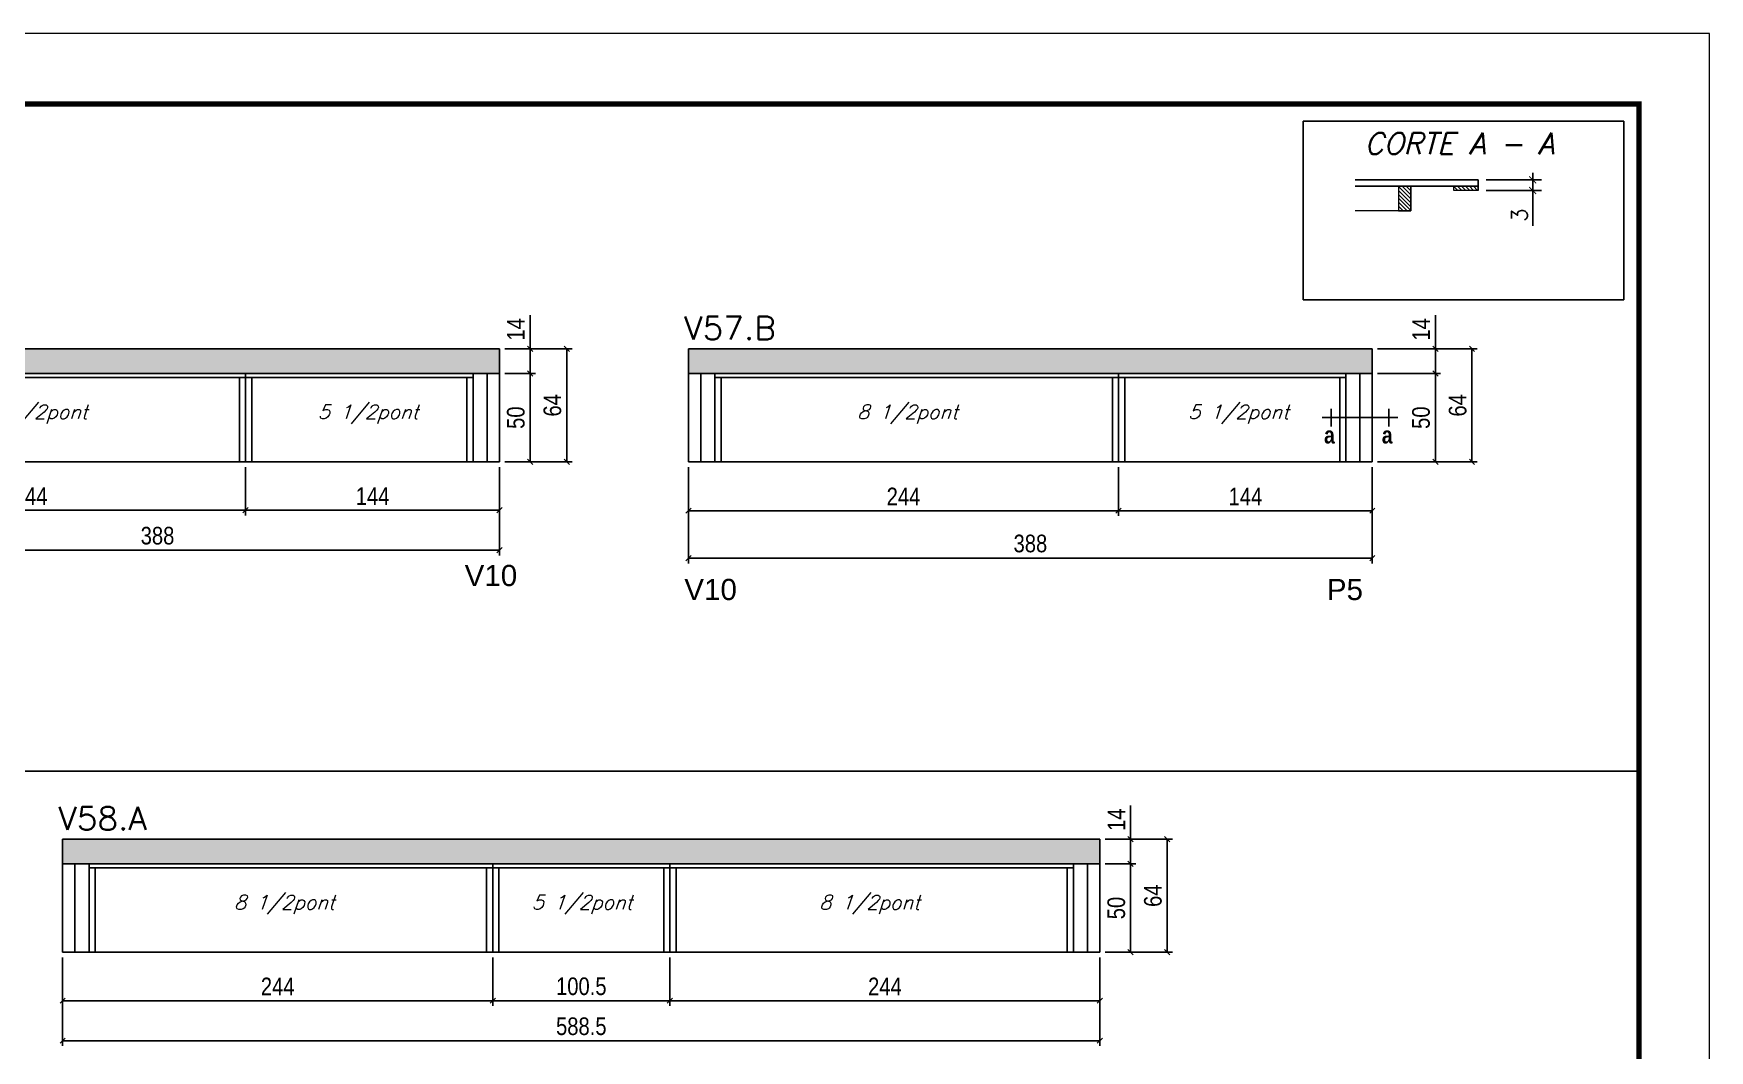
# Model space of a CAD drawing. Header units: millimetres. Extents: x 2921 to 9246, y 316 to 11751.
# Drawn here: x 5040 to 5991, y 1938 to 2514 of the extents above; entities that cross this region are included whole.
import ezdxf
from ezdxf.enums import TextEntityAlignment as Align

# ---------------------------------------------------------------- set-up
doc = ezdxf.new("R2010")
doc.units = ezdxf.units.MM
doc.linetypes.add('DASHED', pattern=[0.75, 0.5, -0.25])
doc.linetypes.add('HIDDEN', pattern=[9.525, 6.35, -3.175])
for name, color, linetype in [('1', 3, 'Continuous'), ('5', 5, 'Continuous'), ('8', 8, 'Continuous'), ('COTA', 241, 'Continuous'), ('Cotas', 1, 'Continuous'), ('detalhes', 4, 'Continuous'), ('Hachura', 253, 'Continuous'), ('NOMENCLATURA', 7, 'Continuous'), ('Painéis', 200, 'Continuous'), ('SARR_2.2x7', 40, 'Continuous'), ('SARR_3.5x7', 81, 'Continuous'), ('texto', 7, 'Continuous')]:
    doc.layers.add(name, color=color, linetype=linetype)
for name, color, linetype, lineweight in [('Folhas', 255, 'Continuous', 9), ('Madeira', 126, 'Continuous', 18), ('SARRAFO DE PRESSAO', 251, 'DASHED', 9), ('TEXTO PILAR', 3, 'Continuous', 15), ('Texto Seção', 7, 'Continuous', 15)]:
    doc.layers.add(name, color=color, linetype=linetype, lineweight=lineweight)
doc.styles.add('COTA TECNICA', font='techl___.ttf', dxfattribs={"height": 10})
doc.styles.add('REGUA-120', font='ROMANS.shx', dxfattribs={"height": 15})
doc.styles.add('Romans', font='romans.shx')
doc.styles.get("Standard").update_dxf_attribs({"font": 'arial.ttf'})
doc.styles.add('TECNICA', font='techb___.ttf', dxfattribs={"height": 10})
doc.dimstyles.new('COTA PARA DETALHES', dxfattribs={"dimtxt": 9, "dimasz": 4, "dimexe": 5, "dimexo": 5, "dimgap": 3, "dimtad": 1, "dimdec": 1, "dimlfac": 0.5, "dimzin": 12, "dimdsep": 46, "dimtxsty": 'Romans', "dimblk": 'ARCHTICK', "dimcen": 10, "dimdle": 5, "dimclrd": 4, "dimclre": 4, "dimclrt": 240, "dimadec": 1, "dimazin": 3, "dimtfac": 1, "dimtdec": 1, "dimtmove": 0, "dimatfit": 3, "dimldrblk": 'ARCHTICK', "dimfxl": 1, "dimtolj": 1, "dimtzin": 12, "dimarcsym": 0})
doc.dimstyles.new('PAINEL', dxfattribs={"dimtxt": 10, "dimasz": 3, "dimexe": 3, "dimexo": 3, "dimgap": 3, "dimtad": 1, "dimdec": 1, "dimzin": 12, "dimdsep": 46, "dimtxsty": 'COTA TECNICA', "dimblk1": 'OBLIQUE', "dimblk2": 'OBLIQUE', "dimsah": 1, "dimcen": 0.9, "dimclrd": 4, "dimclre": 4, "dimclrt": 240, "dimadec": 1, "dimazin": 3, "dimtfac": 1, "dimtdec": 1, "dimtmove": 0, "dimatfit": 3, "dimfxl": 1, "dimtolj": 1, "dimtzin": 12, "dimarcsym": 0})
pattern_1 = [(315, (1206.036, -9148.322), (1.12253202, 1.12253202), [])]

# ---------------------------------------------------------------- blocks, each defined once
blk = doc.blocks.new('9999999999')
at = {"layer": 'Folhas'}
blk.add_lwpolyline([(98138.98, 34190.21), (99623.98, 34190.21), (99623.98, 35240.21), (98138.98, 35240.21)], close=True, dxfattribs=at)
at = {"layer": 'Folhas', "color": 30, "const_width": 3}
blk.add_lwpolyline([(98213.98, 34230.21), (99583.98, 34230.21), (99583.98, 35200.21), (98213.98, 35200.21)], close=True, dxfattribs=at)
blk = doc.blocks.new('_Oblique')
at = {"layer": '1', "color": 0, "lineweight": -2}
blk.add_line((-0.5, -0.5), (0.5, 0.5), dxfattribs=at)
blk = doc.blocks.new('*D557')
at = {"layer": 'Defpoints', "color": 0, "transparency": 16777216}
for p in [(5160.63, 2271.6), (5304.63, 2271.6), (5160.63, 2244.06)]:
    blk.add_point(p, dxfattribs=at)
at = {"layer": 'Painéis', "color": 4, "lineweight": -2, "transparency": 16777216}
for p, q in [((5160.63, 2268.6), (5160.63, 2241.06)), ((5304.63, 2268.6), (5304.63, 2241.06)), ((5304.63, 2244.06), (5160.63, 2244.06))]:
    blk.add_line(p, q, dxfattribs=at)
at = {"layer": 'Painéis', "color": 4, "lineweight": -2, "transparency": 16777216, "xscale": 3, "yscale": 3, "zscale": 3, "rotation": 180}
blk.add_blockref('_Oblique', (5160.63, 2244.06), dxfattribs=at)
at = {"layer": 'Painéis', "color": 4, "lineweight": -2, "transparency": 16777216, "xscale": 3, "yscale": 3, "zscale": 3}
blk.add_blockref('_Oblique', (5304.63, 2244.06), dxfattribs=at)
at = {"layer": 'Painéis', "color": 240, "lineweight": 5, "transparency": 16777216, "insert": (5232.63, 2252.13), "char_height": 10, "attachment_point": 5, "style": 'COTA TECNICA'}
blk.add_mtext('\\A1;144', dxfattribs=at)
blk = doc.blocks.new('*D1044')
at = {"layer": 'Defpoints', "color": 0, "transparency": 16777216}
for p in [(5304.63, 2335.6), (5342.82, 2335.6), (5304.63, 2271.6)]:
    blk.add_point(p, dxfattribs=at)
at = {"layer": 'Painéis', "color": 4, "lineweight": -2, "transparency": 16777216}
for p, q in [((5307.63, 2335.6), (5345.82, 2335.6)), ((5342.82, 2271.6), (5342.82, 2335.6)), ((5307.63, 2271.6), (5345.82, 2271.6))]:
    blk.add_line(p, q, dxfattribs=at)
at = {"layer": 'Painéis', "color": 4, "lineweight": -2, "transparency": 16777216, "xscale": 3, "yscale": 3, "zscale": 3}
for p, rotation in [((5342.82, 2335.6), 90), ((5342.82, 2271.6), 270)]:
    blk.add_blockref('_Oblique', p, dxfattribs=dict(at, rotation=rotation))
at = {"layer": 'Painéis', "color": 240, "lineweight": 5, "transparency": 16777216, "insert": (5334.71, 2303.6), "char_height": 10, "attachment_point": 5, "rotation": 90, "style": 'COTA TECNICA'}
blk.add_mtext('\\A1;64', dxfattribs=at)
blk = doc.blocks.new('*D1045')
at = {"layer": 'Defpoints', "color": 0, "transparency": 16777216}
for p in [(5304.63, 2321.6), (5322.05, 2321.6), (5304.63, 2271.6)]:
    blk.add_point(p, dxfattribs=at)
at = {"layer": 'Painéis', "color": 4, "lineweight": -2, "transparency": 16777216}
for p, q in [((5307.63, 2321.6), (5325.05, 2321.6)), ((5322.05, 2271.6), (5322.05, 2321.6)), ((5307.63, 2271.6), (5325.05, 2271.6))]:
    blk.add_line(p, q, dxfattribs=at)
at = {"layer": 'Painéis', "color": 4, "lineweight": -2, "transparency": 16777216, "xscale": 3, "yscale": 3, "zscale": 3}
for p, rotation in [((5322.05, 2321.6), 90), ((5322.05, 2271.6), 270)]:
    blk.add_blockref('_Oblique', p, dxfattribs=dict(at, rotation=rotation))
at = {"layer": 'Painéis', "color": 240, "lineweight": 5, "transparency": 16777216, "insert": (5313.94, 2296.6), "char_height": 10, "attachment_point": 5, "rotation": 90, "style": 'COTA TECNICA'}
blk.add_mtext('\\A1;50', dxfattribs=at)
blk = doc.blocks.new('*D1046')
at = {"layer": 'Defpoints', "color": 0, "transparency": 16777216}
for p in [(5304.63, 2335.6), (5322.05, 2335.6), (5304.63, 2321.6)]:
    blk.add_point(p, dxfattribs=at)
at = {"layer": 'Painéis', "color": 4, "lineweight": -2, "transparency": 16777216}
for p, q in [((5322.05, 2335.6), (5322.05, 2354.72)), ((5307.63, 2335.6), (5325.05, 2335.6)), ((5322.05, 2321.6), (5322.05, 2335.6)), ((5307.63, 2321.6), (5325.05, 2321.6))]:
    blk.add_line(p, q, dxfattribs=at)
at = {"layer": 'Painéis', "color": 4, "lineweight": -2, "transparency": 16777216, "xscale": 3, "yscale": 3, "zscale": 3}
for p, rotation in [((5322.05, 2335.6), 90), ((5322.05, 2321.6), 270)]:
    blk.add_blockref('_Oblique', p, dxfattribs=dict(at, rotation=rotation))
at = {"layer": 'Painéis', "color": 240, "lineweight": 5, "transparency": 16777216, "insert": (5313.97, 2346.66), "char_height": 10, "attachment_point": 5, "rotation": 90, "style": 'COTA TECNICA'}
blk.add_mtext('\\A1;14', dxfattribs=at)
blk = doc.blocks.new('*D1047')
at = {"layer": 'Defpoints', "color": 0, "transparency": 16777216}
for p in [(4916.63, 2271.6), (5160.63, 2271.6), (5160.63, 2244.06)]:
    blk.add_point(p, dxfattribs=at)
at = {"layer": 'Painéis', "color": 4, "lineweight": -2, "transparency": 16777216}
for p, q in [((4916.63, 2268.6), (4916.63, 2241.06)), ((5160.63, 2268.6), (5160.63, 2241.06)), ((4916.63, 2244.06), (5160.63, 2244.06))]:
    blk.add_line(p, q, dxfattribs=at)
at = {"layer": 'Painéis', "color": 4, "lineweight": -2, "transparency": 16777216, "xscale": 3, "yscale": 3, "zscale": 3, "rotation": 180}
blk.add_blockref('_Oblique', (4916.63, 2244.06), dxfattribs=at)
at = {"layer": 'Painéis', "color": 4, "lineweight": -2, "transparency": 16777216, "xscale": 3, "yscale": 3, "zscale": 3}
blk.add_blockref('_Oblique', (5160.63, 2244.06), dxfattribs=at)
at = {"layer": 'Painéis', "color": 240, "lineweight": 5, "transparency": 16777216, "insert": (5038.63, 2252.13), "char_height": 10, "attachment_point": 5, "style": 'COTA TECNICA'}
blk.add_mtext('\\A1;244', dxfattribs=at)
blk = doc.blocks.new('_ArchTick')
at = {"color": 0, "linetype": 'ByBlock', "const_width": 0.15}
blk.add_lwpolyline([(-0.5, -0.5), (0.5, 0.5)], dxfattribs=at)
blk = doc.blocks.new('*D582')
at = {"layer": 'COTA', "color": 4, "lineweight": -2, "transparency": 16777216}
for p, q in [((5890.82, 2431.46), (5890.82, 2435.46)), ((5864.47, 2431.46), (5895.82, 2431.46)), ((5864.47, 2425.46), (5895.82, 2425.46)), ((5890.82, 2431.46), (5890.82, 2425.46)), ((5890.82, 2425.46), (5890.82, 2405.46))]:
    blk.add_line(p, q, dxfattribs=at)
at = {"layer": 'Defpoints', "color": 0, "transparency": 16777216}
for p in [(5859.47, 2431.46), (5859.47, 2425.46), (5890.82, 2425.46)]:
    blk.add_point(p, dxfattribs=at)
at = {"layer": 'COTA', "color": 4, "lineweight": -2, "transparency": 16777216, "xscale": 4, "yscale": 4, "zscale": 4}
for p, rotation in [((5890.82, 2431.46), 270), ((5890.82, 2425.46), 90)]:
    blk.add_blockref('_ArchTick', p, dxfattribs=dict(at, rotation=rotation))
at = {"layer": 'COTA', "color": 240, "transparency": 16777216, "insert": (5883.32, 2411.46), "char_height": 9, "attachment_point": 5, "rotation": 90, "style": 'Romans'}
blk.add_mtext('\\A1;3', dxfattribs=at)
blk = doc.blocks.new('*D583')
at = {"layer": 'Defpoints', "color": 0, "transparency": 16777216}
for p in [(5655.85, 2271.6), (5799.85, 2271.6), (5655.85, 2243.84)]:
    blk.add_point(p, dxfattribs=at)
at = {"layer": 'Painéis', "color": 4, "lineweight": -2, "transparency": 16777216}
for p, q in [((5655.85, 2268.6), (5655.85, 2240.84)), ((5799.85, 2268.6), (5799.85, 2240.84)), ((5799.85, 2243.84), (5655.85, 2243.84))]:
    blk.add_line(p, q, dxfattribs=at)
at = {"layer": 'Painéis', "color": 4, "lineweight": -2, "transparency": 16777216, "xscale": 3, "yscale": 3, "zscale": 3, "rotation": 180}
blk.add_blockref('_Oblique', (5655.85, 2243.84), dxfattribs=at)
at = {"layer": 'Painéis', "color": 4, "lineweight": -2, "transparency": 16777216, "xscale": 3, "yscale": 3, "zscale": 3}
blk.add_blockref('_Oblique', (5799.85, 2243.84), dxfattribs=at)
at = {"layer": 'Painéis', "color": 240, "lineweight": 5, "transparency": 16777216, "insert": (5727.85, 2251.91), "char_height": 10, "attachment_point": 5, "style": 'COTA TECNICA'}
blk.add_mtext('\\A1;144', dxfattribs=at)
blk = doc.blocks.new('*D1048')
at = {"layer": 'Defpoints', "color": 0, "transparency": 16777216}
for p in [(5799.85, 2335.6), (5856.39, 2335.6), (5799.85, 2271.6)]:
    blk.add_point(p, dxfattribs=at)
at = {"layer": 'Painéis', "color": 4, "lineweight": -2, "transparency": 16777216}
for p, q in [((5802.85, 2335.6), (5859.39, 2335.6)), ((5856.39, 2271.6), (5856.39, 2335.6)), ((5802.85, 2271.6), (5859.39, 2271.6))]:
    blk.add_line(p, q, dxfattribs=at)
at = {"layer": 'Painéis', "color": 4, "lineweight": -2, "transparency": 16777216, "xscale": 3, "yscale": 3, "zscale": 3}
for p, rotation in [((5856.39, 2335.6), 90), ((5856.39, 2271.6), 270)]:
    blk.add_blockref('_Oblique', p, dxfattribs=dict(at, rotation=rotation))
at = {"layer": 'Painéis', "color": 240, "lineweight": 5, "transparency": 16777216, "insert": (5848.29, 2303.6), "char_height": 10, "attachment_point": 5, "rotation": 90, "style": 'COTA TECNICA'}
blk.add_mtext('\\A1;64', dxfattribs=at)
blk = doc.blocks.new('*D1049')
at = {"layer": 'Defpoints', "color": 0, "transparency": 16777216}
for p in [(5799.85, 2321.6), (5835.62, 2321.6), (5799.85, 2271.6)]:
    blk.add_point(p, dxfattribs=at)
at = {"layer": 'Painéis', "color": 4, "lineweight": -2, "transparency": 16777216}
for p, q in [((5802.85, 2321.6), (5838.62, 2321.6)), ((5835.62, 2271.6), (5835.62, 2321.6)), ((5802.85, 2271.6), (5838.62, 2271.6))]:
    blk.add_line(p, q, dxfattribs=at)
at = {"layer": 'Painéis', "color": 4, "lineweight": -2, "transparency": 16777216, "xscale": 3, "yscale": 3, "zscale": 3}
for p, rotation in [((5835.62, 2321.6), 90), ((5835.62, 2271.6), 270)]:
    blk.add_blockref('_Oblique', p, dxfattribs=dict(at, rotation=rotation))
at = {"layer": 'Painéis', "color": 240, "lineweight": 5, "transparency": 16777216, "insert": (5827.51, 2296.6), "char_height": 10, "attachment_point": 5, "rotation": 90, "style": 'COTA TECNICA'}
blk.add_mtext('\\A1;50', dxfattribs=at)
blk = doc.blocks.new('*D1050')
at = {"layer": 'Defpoints', "color": 0, "transparency": 16777216}
for p in [(5799.85, 2335.6), (5835.62, 2335.6), (5799.85, 2321.6)]:
    blk.add_point(p, dxfattribs=at)
at = {"layer": 'Painéis', "color": 4, "lineweight": -2, "transparency": 16777216}
for p, q in [((5835.62, 2335.6), (5835.62, 2354.72)), ((5802.85, 2335.6), (5838.62, 2335.6)), ((5835.62, 2321.6), (5835.62, 2335.6)), ((5802.85, 2321.6), (5838.62, 2321.6))]:
    blk.add_line(p, q, dxfattribs=at)
at = {"layer": 'Painéis', "color": 4, "lineweight": -2, "transparency": 16777216, "xscale": 3, "yscale": 3, "zscale": 3}
for p, rotation in [((5835.62, 2335.6), 90), ((5835.62, 2321.6), 270)]:
    blk.add_blockref('_Oblique', p, dxfattribs=dict(at, rotation=rotation))
at = {"layer": 'Painéis', "color": 240, "lineweight": 5, "transparency": 16777216, "insert": (5827.55, 2346.66), "char_height": 10, "attachment_point": 5, "rotation": 90, "style": 'COTA TECNICA'}
blk.add_mtext('\\A1;14', dxfattribs=at)
blk = doc.blocks.new('*D1051')
at = {"layer": 'Defpoints', "color": 0, "transparency": 16777216}
for p in [(5411.85, 2271.6), (5655.85, 2271.6), (5655.85, 2243.84)]:
    blk.add_point(p, dxfattribs=at)
at = {"layer": 'Painéis', "color": 4, "lineweight": -2, "transparency": 16777216}
for p, q in [((5411.85, 2268.6), (5411.85, 2240.84)), ((5655.85, 2268.6), (5655.85, 2240.84)), ((5411.85, 2243.84), (5655.85, 2243.84))]:
    blk.add_line(p, q, dxfattribs=at)
at = {"layer": 'Painéis', "color": 4, "lineweight": -2, "transparency": 16777216, "xscale": 3, "yscale": 3, "zscale": 3, "rotation": 180}
blk.add_blockref('_Oblique', (5411.85, 2243.84), dxfattribs=at)
at = {"layer": 'Painéis', "color": 4, "lineweight": -2, "transparency": 16777216, "xscale": 3, "yscale": 3, "zscale": 3}
blk.add_blockref('_Oblique', (5655.85, 2243.84), dxfattribs=at)
at = {"layer": 'Painéis', "color": 240, "lineweight": 5, "transparency": 16777216, "insert": (5533.85, 2251.91), "char_height": 10, "attachment_point": 5, "style": 'COTA TECNICA'}
blk.add_mtext('\\A1;244', dxfattribs=at)
blk = doc.blocks.new('*D1052')
at = {"layer": 'Defpoints', "color": 0, "transparency": 16777216}
for p in [(4916.63, 2271.6), (5304.63, 2271.6), (5304.63, 2221.37)]:
    blk.add_point(p, dxfattribs=at)
at = {"layer": 'Painéis', "color": 4, "lineweight": -2, "transparency": 16777216}
for p, q in [((4916.63, 2268.6), (4916.63, 2218.37)), ((5304.63, 2268.6), (5304.63, 2218.37)), ((4916.63, 2221.37), (5304.63, 2221.37))]:
    blk.add_line(p, q, dxfattribs=at)
at = {"layer": 'Painéis', "color": 4, "lineweight": -2, "transparency": 16777216, "xscale": 3, "yscale": 3, "zscale": 3, "rotation": 180}
blk.add_blockref('_Oblique', (4916.63, 2221.37), dxfattribs=at)
at = {"layer": 'Painéis', "color": 4, "lineweight": -2, "transparency": 16777216, "xscale": 3, "yscale": 3, "zscale": 3}
blk.add_blockref('_Oblique', (5304.63, 2221.37), dxfattribs=at)
at = {"layer": 'Painéis', "color": 240, "lineweight": 5, "transparency": 16777216, "insert": (5110.63, 2229.61), "char_height": 10, "attachment_point": 5, "style": 'COTA TECNICA'}
blk.add_mtext('\\A1;388', dxfattribs=at)
blk = doc.blocks.new('*D584')
at = {"layer": 'Defpoints', "color": 0, "transparency": 16777216}
for p in [(5411.85, 2271.6), (5799.85, 2271.6), (5799.85, 2216.92)]:
    blk.add_point(p, dxfattribs=at)
at = {"layer": 'Painéis', "color": 4, "lineweight": -2, "transparency": 16777216}
for p, q in [((5411.85, 2268.6), (5411.85, 2213.92)), ((5799.85, 2268.6), (5799.85, 2213.92)), ((5411.85, 2216.92), (5799.85, 2216.92))]:
    blk.add_line(p, q, dxfattribs=at)
at = {"layer": 'Painéis', "color": 4, "lineweight": -2, "transparency": 16777216, "xscale": 3, "yscale": 3, "zscale": 3, "rotation": 180}
blk.add_blockref('_Oblique', (5411.85, 2216.92), dxfattribs=at)
at = {"layer": 'Painéis', "color": 4, "lineweight": -2, "transparency": 16777216, "xscale": 3, "yscale": 3, "zscale": 3}
blk.add_blockref('_Oblique', (5799.85, 2216.92), dxfattribs=at)
at = {"layer": 'Painéis', "color": 240, "lineweight": 5, "transparency": 16777216, "insert": (5605.85, 2225.16), "char_height": 10, "attachment_point": 5, "style": 'COTA TECNICA'}
blk.add_mtext('\\A1;388', dxfattribs=at)
blk = doc.blocks.new('*D585')
at = {"layer": 'Defpoints', "color": 0, "transparency": 16777216}
for p in [(5401.31, 1993.44), (5645.31, 1993.44), (5401.31, 1965.89)]:
    blk.add_point(p, dxfattribs=at)
at = {"layer": 'Painéis', "color": 4, "lineweight": -2, "transparency": 16777216}
for p, q in [((5401.31, 1990.44), (5401.31, 1962.89)), ((5645.31, 1990.44), (5645.31, 1962.89)), ((5645.31, 1965.89), (5401.31, 1965.89))]:
    blk.add_line(p, q, dxfattribs=at)
at = {"layer": 'Painéis', "color": 4, "lineweight": -2, "transparency": 16777216, "xscale": 3, "yscale": 3, "zscale": 3, "rotation": 180}
blk.add_blockref('_Oblique', (5401.31, 1965.89), dxfattribs=at)
at = {"layer": 'Painéis', "color": 4, "lineweight": -2, "transparency": 16777216, "xscale": 3, "yscale": 3, "zscale": 3}
blk.add_blockref('_Oblique', (5645.31, 1965.89), dxfattribs=at)
at = {"layer": 'Painéis', "color": 240, "lineweight": 5, "transparency": 16777216, "insert": (5523.31, 1973.97), "char_height": 10, "attachment_point": 5, "style": 'COTA TECNICA'}
blk.add_mtext('\\A1;244', dxfattribs=at)
blk = doc.blocks.new('*D1065')
at = {"layer": 'Defpoints', "color": 0, "transparency": 16777216}
for p in [(5645.31, 2057.44), (5683.5, 2057.44), (5645.31, 1993.44)]:
    blk.add_point(p, dxfattribs=at)
at = {"layer": 'Painéis', "color": 4, "lineweight": -2, "transparency": 16777216}
for p, q in [((5648.31, 2057.44), (5686.5, 2057.44)), ((5683.5, 1993.44), (5683.5, 2057.44)), ((5648.31, 1993.44), (5686.5, 1993.44))]:
    blk.add_line(p, q, dxfattribs=at)
at = {"layer": 'Painéis', "color": 4, "lineweight": -2, "transparency": 16777216, "xscale": 3, "yscale": 3, "zscale": 3}
for p, rotation in [((5683.5, 2057.44), 90), ((5683.5, 1993.44), 270)]:
    blk.add_blockref('_Oblique', p, dxfattribs=dict(at, rotation=rotation))
at = {"layer": 'Painéis', "color": 240, "lineweight": 5, "transparency": 16777216, "insert": (5675.4, 2025.44), "char_height": 10, "attachment_point": 5, "rotation": 90, "style": 'COTA TECNICA'}
blk.add_mtext('\\A1;64', dxfattribs=at)
blk = doc.blocks.new('*D1066')
at = {"layer": 'Defpoints', "color": 0, "transparency": 16777216}
for p in [(5645.31, 2043.44), (5662.73, 2043.44), (5645.31, 1993.44)]:
    blk.add_point(p, dxfattribs=at)
at = {"layer": 'Painéis', "color": 4, "lineweight": -2, "transparency": 16777216}
for p, q in [((5648.31, 2043.44), (5665.73, 2043.44)), ((5662.73, 1993.44), (5662.73, 2043.44)), ((5648.31, 1993.44), (5665.73, 1993.44))]:
    blk.add_line(p, q, dxfattribs=at)
at = {"layer": 'Painéis', "color": 4, "lineweight": -2, "transparency": 16777216, "xscale": 3, "yscale": 3, "zscale": 3}
for p, rotation in [((5662.73, 2043.44), 90), ((5662.73, 1993.44), 270)]:
    blk.add_blockref('_Oblique', p, dxfattribs=dict(at, rotation=rotation))
at = {"layer": 'Painéis', "color": 240, "lineweight": 5, "transparency": 16777216, "insert": (5654.62, 2018.44), "char_height": 10, "attachment_point": 5, "rotation": 90, "style": 'COTA TECNICA'}
blk.add_mtext('\\A1;50', dxfattribs=at)
blk = doc.blocks.new('*D1067')
at = {"layer": 'Defpoints', "color": 0, "transparency": 16777216}
for p in [(5645.31, 2057.44), (5662.73, 2057.44), (5645.31, 2043.44)]:
    blk.add_point(p, dxfattribs=at)
at = {"layer": 'Painéis', "color": 4, "lineweight": -2, "transparency": 16777216}
for p, q in [((5662.73, 2057.44), (5662.73, 2076.56)), ((5648.31, 2057.44), (5665.73, 2057.44)), ((5662.73, 2043.44), (5662.73, 2057.44)), ((5648.31, 2043.44), (5665.73, 2043.44))]:
    blk.add_line(p, q, dxfattribs=at)
at = {"layer": 'Painéis', "color": 4, "lineweight": -2, "transparency": 16777216, "xscale": 3, "yscale": 3, "zscale": 3}
for p, rotation in [((5662.73, 2057.44), 90), ((5662.73, 2043.44), 270)]:
    blk.add_blockref('_Oblique', p, dxfattribs=dict(at, rotation=rotation))
at = {"layer": 'Painéis', "color": 240, "lineweight": 5, "transparency": 16777216, "insert": (5654.66, 2068.5), "char_height": 10, "attachment_point": 5, "rotation": 90, "style": 'COTA TECNICA'}
blk.add_mtext('\\A1;14', dxfattribs=at)
blk = doc.blocks.new('*D1068')
at = {"layer": 'Defpoints', "color": 0, "transparency": 16777216}
for p in [(5056.81, 1993.44), (5300.81, 1993.44), (5300.81, 1965.89)]:
    blk.add_point(p, dxfattribs=at)
at = {"layer": 'Painéis', "color": 4, "lineweight": -2, "transparency": 16777216}
for p, q in [((5056.81, 1990.44), (5056.81, 1962.89)), ((5300.81, 1990.44), (5300.81, 1962.89)), ((5056.81, 1965.89), (5300.81, 1965.89))]:
    blk.add_line(p, q, dxfattribs=at)
at = {"layer": 'Painéis', "color": 4, "lineweight": -2, "transparency": 16777216, "xscale": 3, "yscale": 3, "zscale": 3, "rotation": 180}
blk.add_blockref('_Oblique', (5056.81, 1965.89), dxfattribs=at)
at = {"layer": 'Painéis', "color": 4, "lineweight": -2, "transparency": 16777216, "xscale": 3, "yscale": 3, "zscale": 3}
blk.add_blockref('_Oblique', (5300.81, 1965.89), dxfattribs=at)
at = {"layer": 'Painéis', "color": 240, "lineweight": 5, "transparency": 16777216, "insert": (5178.81, 1973.97), "char_height": 10, "attachment_point": 5, "style": 'COTA TECNICA'}
blk.add_mtext('\\A1;244', dxfattribs=at)
blk = doc.blocks.new('*D1069')
at = {"layer": 'Defpoints', "color": 0, "transparency": 16777216}
for p in [(5056.81, 1993.44), (5645.31, 1993.44), (5645.31, 1943.2)]:
    blk.add_point(p, dxfattribs=at)
at = {"layer": 'Painéis', "color": 4, "lineweight": -2, "transparency": 16777216}
for p, q in [((5056.81, 1990.44), (5056.81, 1940.2)), ((5645.31, 1990.44), (5645.31, 1940.2)), ((5056.81, 1943.2), (5645.31, 1943.2))]:
    blk.add_line(p, q, dxfattribs=at)
at = {"layer": 'Painéis', "color": 4, "lineweight": -2, "transparency": 16777216, "xscale": 3, "yscale": 3, "zscale": 3, "rotation": 180}
blk.add_blockref('_Oblique', (5056.81, 1943.2), dxfattribs=at)
at = {"layer": 'Painéis', "color": 4, "lineweight": -2, "transparency": 16777216, "xscale": 3, "yscale": 3, "zscale": 3}
blk.add_blockref('_Oblique', (5645.31, 1943.2), dxfattribs=at)
at = {"layer": 'Painéis', "color": 240, "lineweight": 5, "transparency": 16777216, "insert": (5351.06, 1951.33), "char_height": 10, "attachment_point": 5, "style": 'COTA TECNICA'}
blk.add_mtext('\\A1;588.5', dxfattribs=at)
blk = doc.blocks.new('*D1070')
at = {"layer": 'Defpoints', "color": 0, "transparency": 16777216}
for p in [(5300.81, 1993.44), (5401.31, 1993.44), (5401.31, 1965.89)]:
    blk.add_point(p, dxfattribs=at)
at = {"layer": 'Painéis', "color": 4, "lineweight": -2, "transparency": 16777216}
for p, q in [((5300.81, 1990.44), (5300.81, 1962.89)), ((5401.31, 1990.44), (5401.31, 1962.89)), ((5300.81, 1965.89), (5401.31, 1965.89))]:
    blk.add_line(p, q, dxfattribs=at)
at = {"layer": 'Painéis', "color": 4, "lineweight": -2, "transparency": 16777216, "xscale": 3, "yscale": 3, "zscale": 3, "rotation": 180}
blk.add_blockref('_Oblique', (5300.81, 1965.89), dxfattribs=at)
at = {"layer": 'Painéis', "color": 4, "lineweight": -2, "transparency": 16777216, "xscale": 3, "yscale": 3, "zscale": 3}
blk.add_blockref('_Oblique', (5401.31, 1965.89), dxfattribs=at)
at = {"layer": 'Painéis', "color": 240, "lineweight": 5, "transparency": 16777216, "insert": (5351.06, 1974), "char_height": 10, "attachment_point": 5, "style": 'COTA TECNICA'}
blk.add_mtext('\\A1;100.5', dxfattribs=at)

msp = doc.modelspace()

# ---------------------------------------------------------------- hatches: boundary and pattern name
at = {"layer": 'COTA', "linetype": 'ByBlock'}
h = msp.add_hatch(dxfattribs=at)
h.set_pattern_fill('AR-CONC', color=256, scale=0.03)
h.set_pattern_definition([(50, (3351.9086, -14220.224), (5.4655401, -0.4781726), [0.5715, -6.2865]), (355, (3351.9086, -14220.224), (-1.0573026, 5.7317054), [0.4572, -5.0292175]), (100.451445, (3352.364, -14220.264), (4.4082374, 5.2535326), [0.4857003, -5.3427073]), (46.1842, (3351.9086, -14218.7), (8.1323712, -1.2612698), [0.85725, -9.42975]), (96.63556, (3352.586, -14218.805), (7.122124, 7.4227837), [0.7285507, -8.0140682]), (351.18415, (3351.909, -14218.7), (7.122124, 7.4227837), [0.685799, -7.543792]), (21, (3352.6706, -14219.081), (4.5484317, -3.067956), [0.5715, -6.2865]), (326, (3352.6706, -14219.081), (1.8540609, 5.525639), [0.4572, -5.0292]), (71.451445, (3353.0497, -14219.3367), (6.4024926, 2.457683), [0.4857003, -5.3426981]), (37.5, (3351.9086, -14220.224), (0.0926581, 2.53665117), [0, -4.96824, 0, -5.1054, 0, -5.04825]), (7.5, (3351.9086, -14220.224), (2.00458988, 3.00541724), [0, -2.91084, 0, -4.85394, 0, -1.92405]), (327.5, (3350.2094, -14220.224), (4.06771786, -0.17186232), [0, -1.905, 0, -5.9436, 0, -7.8867]), (317.5, (3349.4474, -14220.224), (4.44387544, 0.7627947), [0, -2.4765, 0, -3.94716, 0, -5.6007])])
h.paths.add_polyline_path([(5304.63, 2321.6), (5304.63, 2335.6), (4916.63, 2335.6), (4916.63, 2321.6)])
h = msp.add_hatch(dxfattribs=at)
h.set_pattern_fill('AR-CONC', color=256, scale=0.03)
h.set_pattern_definition([(50, (3847.1324, -14220.224), (5.4655401, -0.4781726), [0.5715, -6.2865]), (355, (3847.1324, -14220.224), (-1.0573026, 5.7317054), [0.4572, -5.0292175]), (100.451445, (3847.588, -14220.264), (4.4082374, 5.2535326), [0.4857003, -5.3427073]), (46.1842, (3847.1324, -14218.7), (8.1323712, -1.2612698), [0.85725, -9.42975]), (96.63556, (3847.81, -14218.805), (7.122124, 7.4227837), [0.7285507, -8.0140682]), (351.18415, (3847.132, -14218.7), (7.122124, 7.4227837), [0.685799, -7.543792]), (21, (3847.8944, -14219.081), (4.5484317, -3.067956), [0.5715, -6.2865]), (326, (3847.8944, -14219.081), (1.8540609, 5.525639), [0.4572, -5.0292]), (71.451445, (3848.2735, -14219.3367), (6.4024926, 2.457683), [0.4857003, -5.3426981]), (37.5, (3847.1324, -14220.224), (0.0926581, 2.53665117), [0, -4.96824, 0, -5.1054, 0, -5.04825]), (7.5, (3847.1324, -14220.224), (2.00458988, 3.00541724), [0, -2.91084, 0, -4.85394, 0, -1.92405]), (327.5, (3845.4332, -14220.224), (4.06771786, -0.17186232), [0, -1.905, 0, -5.9436, 0, -7.8867]), (317.5, (3844.671, -14220.224), (4.44387544, 0.7627947), [0, -2.4765, 0, -3.94716, 0, -5.6007])])
h.paths.add_polyline_path([(5799.85, 2321.6), (5799.85, 2335.6), (5411.85, 2335.6), (5411.85, 2321.6)])
h = msp.add_hatch(dxfattribs=at)
h.set_pattern_fill('AR-CONC', color=256, scale=0.03)
h.set_pattern_definition([(50, (3492.0953, -14498.3893), (5.4655401, -0.4781726), [0.5715, -6.2865]), (355, (3492.095, -14498.389), (-1.0573026, 5.7317054), [0.4572, -5.0292175]), (100.451445, (3492.5507, -14498.429), (4.4082374, 5.2535326), [0.4857003, -5.3427073]), (46.1842, (3492.095, -14496.865), (8.1323712, -1.2612698), [0.85725, -9.42975]), (96.63556, (3492.773, -14496.97), (7.122124, 7.4227837), [0.7285507, -8.0140682]), (351.18415, (3492.095, -14496.865), (7.122124, 7.4227837), [0.685799, -7.543792]), (21, (3492.8573, -14497.2463), (4.5484317, -3.067956), [0.5715, -6.2865]), (326, (3492.857, -14497.246), (1.8540609, 5.525639), [0.4572, -5.0292]), (71.451445, (3493.2363, -14497.502), (6.4024926, 2.457683), [0.4857003, -5.3426981]), (37.5, (3492.0953, -14498.3893), (0.0926581, 2.53665117), [0, -4.96824, 0, -5.1054, 0, -5.04825]), (7.5, (3492.0953, -14498.3893), (2.00458988, 3.00541724), [0, -2.91084, 0, -4.85394, 0, -1.92405]), (327.5, (3490.396, -14498.3893), (4.06771786, -0.17186232), [0, -1.905, 0, -5.9436, 0, -7.8867]), (317.5, (3489.634, -14498.3893), (4.44387544, 0.7627947), [0, -2.4765, 0, -3.94716, 0, -5.6007])])
h.paths.add_polyline_path([(5645.31, 2043.44), (5645.31, 2057.44), (5056.81, 2057.44), (5056.81, 2043.44)])
at = {"layer": 'Hachura'}
h = msp.add_hatch(dxfattribs=at)
h.set_pattern_fill('ANSI31', color=256, scale=0.5, angle=270, style=0)
h.set_pattern_definition(pattern_1)
h.paths.add_polyline_path([(5821.62, 2427.86), (5814.62, 2427.86), (5814.62, 2413.86), (5821.62, 2413.86)])
h = msp.add_hatch(dxfattribs=at)
h.set_pattern_fill('ANSI31', color=256, scale=0.5, angle=270, style=0)
h.set_pattern_definition(pattern_1)
h.paths.add_polyline_path([(5846, 2427.86), (5846, 2425.46), (5859.98, 2425.46), (5859.98, 2427.86)])

# ---------------------------------------------------------------- linework, layer by layer
at = {"layer": '8', "linetype": 'ByBlock'}
msp.add_line((4581.13, 2096.04), (5951.13, 2096.04), dxfattribs=at)
at = {"layer": 'COTA', "linetype": 'ByBlock'}
for p, q in [((4916.63, 2335.6), (5304.63, 2335.6)), ((5304.63, 2321.6), (5304.63, 2335.6)), ((5411.85, 2335.6), (5799.85, 2335.6)), ((5411.85, 2321.6), (5411.85, 2335.6)), ((5799.85, 2321.6), (5799.85, 2335.6)), ((5056.81, 2057.44), (5645.31, 2057.44)), ((5056.81, 2043.44), (5056.81, 2057.44)), ((5645.31, 2043.44), (5645.31, 2057.44))]:
    msp.add_line(p, q, dxfattribs=at)
at = {"layer": 'Cotas', "linetype": 'HIDDEN', "ltscale": 50}
msp.add_lwpolyline([(5760.63, 2464.86), (5942.6, 2464.86), (5942.6, 2363.42), (5760.63, 2363.42)], close=True, dxfattribs=at)
at = {"layer": 'Madeira'}
msp.add_lwpolyline([(5821.62, 2427.86), (5821.62, 2413.86), (5790.14, 2413.86)], dxfattribs=at)
for points in [[(5821.62, 2413.86), (5821.62, 2427.86), (5814.62, 2427.86), (5814.62, 2413.86)], [(5846, 2427.86), (5859.98, 2427.86), (5859.98, 2425.46), (5846, 2425.46)]]:
    msp.add_lwpolyline(points, close=True, dxfattribs=at)
at = {"layer": 'NOMENCLATURA', "linetype": 'Continuous'}
for p, q in [((5776.47, 2301.58), (5776.47, 2291.63)), ((5809.23, 2301.58), (5809.23, 2291.63)), ((5771.47, 2296.6), (5814.23, 2296.6))]:
    msp.add_line(p, q, dxfattribs=at)
at = {"layer": 'Painéis', "linetype": 'ByBlock'}
for p, q in [((5859.98, 2431.46), (5790.12, 2431.46)), ((5859.98, 2427.86), (5790.14, 2427.86)), ((5859.98, 2431.46), (5859.98, 2425.46)), ((4916.63, 2321.6), (5304.63, 2321.6)), ((5160.63, 2271.6), (5160.63, 2321.6)), ((5411.85, 2271.6), (5411.85, 2321.6)), ((5411.85, 2321.6), (5799.85, 2321.6)), ((5655.85, 2271.6), (5655.85, 2321.6)), ((4916.63, 2271.6), (5304.63, 2271.6)), ((5411.85, 2271.6), (5799.85, 2271.6)), ((5056.81, 1993.44), (5056.81, 2043.44)), ((5056.81, 2043.44), (5645.31, 2043.44)), ((5300.81, 1993.44), (5300.81, 2043.44)), ((5401.31, 1993.44), (5401.31, 2043.44)), ((5056.81, 1993.44), (5645.31, 1993.44))]:
    msp.add_line(p, q, dxfattribs=at)
at = {"layer": 'Painéis'}
for p, q in [((5304.63, 2271.6), (5304.63, 2321.6)), ((5799.85, 2271.6), (5799.85, 2321.6)), ((5645.31, 1993.44), (5645.31, 2043.44))]:
    msp.add_line(p, q, dxfattribs=at)
at = {"layer": 'SARR_2.2x7', "linetype": 'Continuous'}
for p, q in [((5297.63, 2271.6), (5297.63, 2321.6)), ((5418.85, 2271.6), (5418.85, 2321.6)), ((5792.85, 2271.6), (5792.85, 2321.6)), ((4931.63, 2319.4), (5160.63, 2319.4)), ((5160.63, 2319.4), (5289.63, 2319.4)), ((5426.85, 2319.4), (5655.85, 2319.4)), ((5655.85, 2319.4), (5784.85, 2319.4)), ((5063.81, 1993.44), (5063.81, 2043.44)), ((5071.81, 2041.24), (5300.81, 2041.24)), ((5300.81, 2041.24), (5401.31, 2041.24)), ((5401.31, 2041.24), (5630.31, 2041.24)), ((5638.31, 1993.44), (5638.31, 2043.44))]:
    msp.add_line(p, q, dxfattribs=at)
at = {"layer": 'SARR_3.5x7'}
for p, q in [((5289.63, 2321.6), (5289.63, 2271.6)), ((5426.85, 2321.6), (5426.85, 2271.6)), ((5784.85, 2321.6), (5784.85, 2271.6)), ((5157.13, 2319.4), (5157.13, 2271.6)), ((5160.63, 2319.4), (5160.63, 2271.6)), ((5164.13, 2319.4), (5164.13, 2271.6)), ((5286.13, 2319.4), (5286.13, 2271.6)), ((5430.35, 2319.4), (5430.35, 2271.6)), ((5652.35, 2319.4), (5652.35, 2271.6)), ((5655.85, 2319.4), (5655.85, 2271.6)), ((5659.35, 2319.4), (5659.35, 2271.6)), ((5781.35, 2319.4), (5781.35, 2271.6)), ((5071.81, 2043.44), (5071.81, 1993.44)), ((5075.31, 2041.24), (5075.31, 1993.44)), ((5297.31, 2041.24), (5297.31, 1993.44)), ((5300.81, 2041.24), (5300.81, 1993.44)), ((5304.31, 2041.24), (5304.31, 1993.44)), ((5397.81, 2041.24), (5397.81, 1993.44)), ((5401.31, 2041.24), (5401.31, 1993.44)), ((5404.81, 2041.24), (5404.81, 1993.44)), ((5626.81, 2041.24), (5626.81, 1993.44)), ((5630.31, 2043.44), (5630.31, 1993.44))]:
    msp.add_line(p, q, dxfattribs=at)

# ---------------------------------------------------------------- block references
at = {"layer": 'SARRAFO DE PRESSAO', "color": 6, "linetype": 'ByBlock'}
msp.add_blockref('9999999999', (-93632.85, -32725.71), dxfattribs=at)

# ---------------------------------------------------------------- texts
at = {"layer": '5', "linetype": 'Continuous'}
for s, p in [('V10', (5284.88, 2201.07)), ('V10', (5409.52, 2193.14)), ('P5', (5774.04, 2193.14))]:
    msp.add_text(s, height=12, rotation=0.00004, dxfattribs=at).set_placement(p)
at = {"layer": 'detalhes', "style": 'TECNICA'}
for p in [(5772.46, 2281.95), (5805.24, 2281.95)]:
    msp.add_text('a', height=9.6, dxfattribs=at).set_placement(p)
at = {"layer": 'texto', "color": 2, "char_height": 8, "attachment_point": 5, "style": 'Romans'}
for s, insert in [('{\\Q19;\\C256;8 1/2pont}', (5042.39, 2298.52)), ('{\\Q19;\\C256;5 1/2pont}', (5230.09, 2298.52)), ('{\\Q19;\\C256;8 1/2pont}', (5536.15, 2298.52)), ('{\\Q19;\\C256;5 1/2pont}', (5723.94, 2298.52)), ('{\\Q19;\\C256;8 1/2pont}', (5182.58, 2020.35)), ('{\\Q19;\\C256;5 1/2pont}', (5351.45, 2020.35)), ('{\\Q19;\\C256;8 1/2pont}', (5514.6, 2020.35))]:
    msp.add_mtext(s, dxfattribs=dict(at, insert=insert))
at = {"layer": 'TEXTO PILAR', "color": 3, "style": 'Romans', "oblique": 15}
msp.add_text('CORTE A - A', height=12, dxfattribs=at).set_placement((5849.26, 2452.11), align=Align.MIDDLE)
at = {"layer": 'Texto Seção', "style": 'REGUA-120', "width": 1.05}
for s, p in [('V57.B', (5409.39, 2340.92)), ('V58.A', (5054.35, 2062.76))]:
    msp.add_text(s, height=13, dxfattribs=at).set_placement(p)

# ---------------------------------------------------------------- dimensions: what is measured, and where the dimension line sits
at = {"layer": 'COTA'}
dim = msp.add_linear_dim(base=(5890.82, 2425.46), p1=(5859.47, 2431.46), p2=(5859.47, 2425.46), angle=90, dimstyle='COTA PARA DETALHES', dxfattribs=at)
dim.commit()
dim.dimension.update_dxf_attribs({"geometry": '*D582', "text_midpoint": (5883.32, 2411.46)})
at = {"layer": 'Painéis', "lineweight": 5}
for base, p1, p2, angle, picture, middle in [((5322.05, 2335.6), (5304.63, 2321.6), (5304.63, 2335.6), 90, '*D1046', (5313.97, 2346.66)), ((5835.62, 2335.6), (5799.85, 2321.6), (5799.85, 2335.6), 90, '*D1050', (5827.55, 2346.66)), ((5342.82, 2335.6), (5304.63, 2271.6), (5304.63, 2335.6), 90, '*D1044', (5334.71, 2303.6)), ((5856.39, 2335.6), (5799.85, 2271.6), (5799.85, 2335.6), 90, '*D1048', (5848.29, 2303.6)), ((5322.05, 2321.6), (5304.63, 2271.6), (5304.63, 2321.6), 90, '*D1045', (5313.94, 2296.6)), ((5835.62, 2321.6), (5799.85, 2271.6), (5799.85, 2321.6), 90, '*D1049', (5827.51, 2296.6)), ((5160.63, 2244.06), (5304.63, 2271.6), (5160.63, 2271.6), 180, '*D557', (5232.63, 2252.13)), ((5655.85, 2243.84), (5799.85, 2271.6), (5655.85, 2271.6), 180, '*D583', (5727.85, 2251.91)), ((5662.73, 2057.44), (5645.31, 2043.44), (5645.31, 2057.44), 90, '*D1067', (5654.66, 2068.5)), ((5683.5, 2057.44), (5645.31, 1993.44), (5645.31, 2057.44), 90, '*D1065', (5675.4, 2025.44)), ((5662.73, 2043.44), (5645.31, 1993.44), (5645.31, 2043.44), 90, '*D1066', (5654.62, 2018.44)), ((5401.31, 1965.89), (5645.31, 1993.44), (5401.31, 1993.44), 180, '*D585', (5523.31, 1973.97))]:
    dim = msp.add_linear_dim(base=base, p1=p1, p2=p2, angle=angle, dimstyle='PAINEL', dxfattribs=at)
    dim.commit()
    dim.dimension.update_dxf_attribs({"geometry": picture, "text_midpoint": middle})
for base, p1, p2, picture, middle in [((5160.63, 2244.06), (4916.63, 2271.6), (5160.63, 2271.6), '*D1047', (5038.63, 2252.13)), ((5304.63, 2221.37), (4916.63, 2271.6), (5304.63, 2271.6), '*D1052', (5110.63, 2229.61)), ((5655.85, 2243.84), (5411.85, 2271.6), (5655.85, 2271.6), '*D1051', (5533.85, 2251.91)), ((5799.85, 2216.92), (5411.85, 2271.6), (5799.85, 2271.6), '*D584', (5605.85, 2225.16)), ((5300.81, 1965.89), (5056.81, 1993.44), (5300.81, 1993.44), '*D1068', (5178.81, 1973.97)), ((5645.31, 1943.2), (5056.81, 1993.44), (5645.31, 1993.44), '*D1069', (5351.06, 1951.33)), ((5401.31, 1965.89), (5300.81, 1993.44), (5401.31, 1993.44), '*D1070', (5351.06, 1974))]:
    dim = msp.add_linear_dim(base=base, p1=p1, p2=p2, dimstyle='PAINEL', dxfattribs=at)
    dim.commit()
    dim.dimension.update_dxf_attribs({"geometry": picture, "text_midpoint": middle})

doc.saveas('drawing.dxf')
